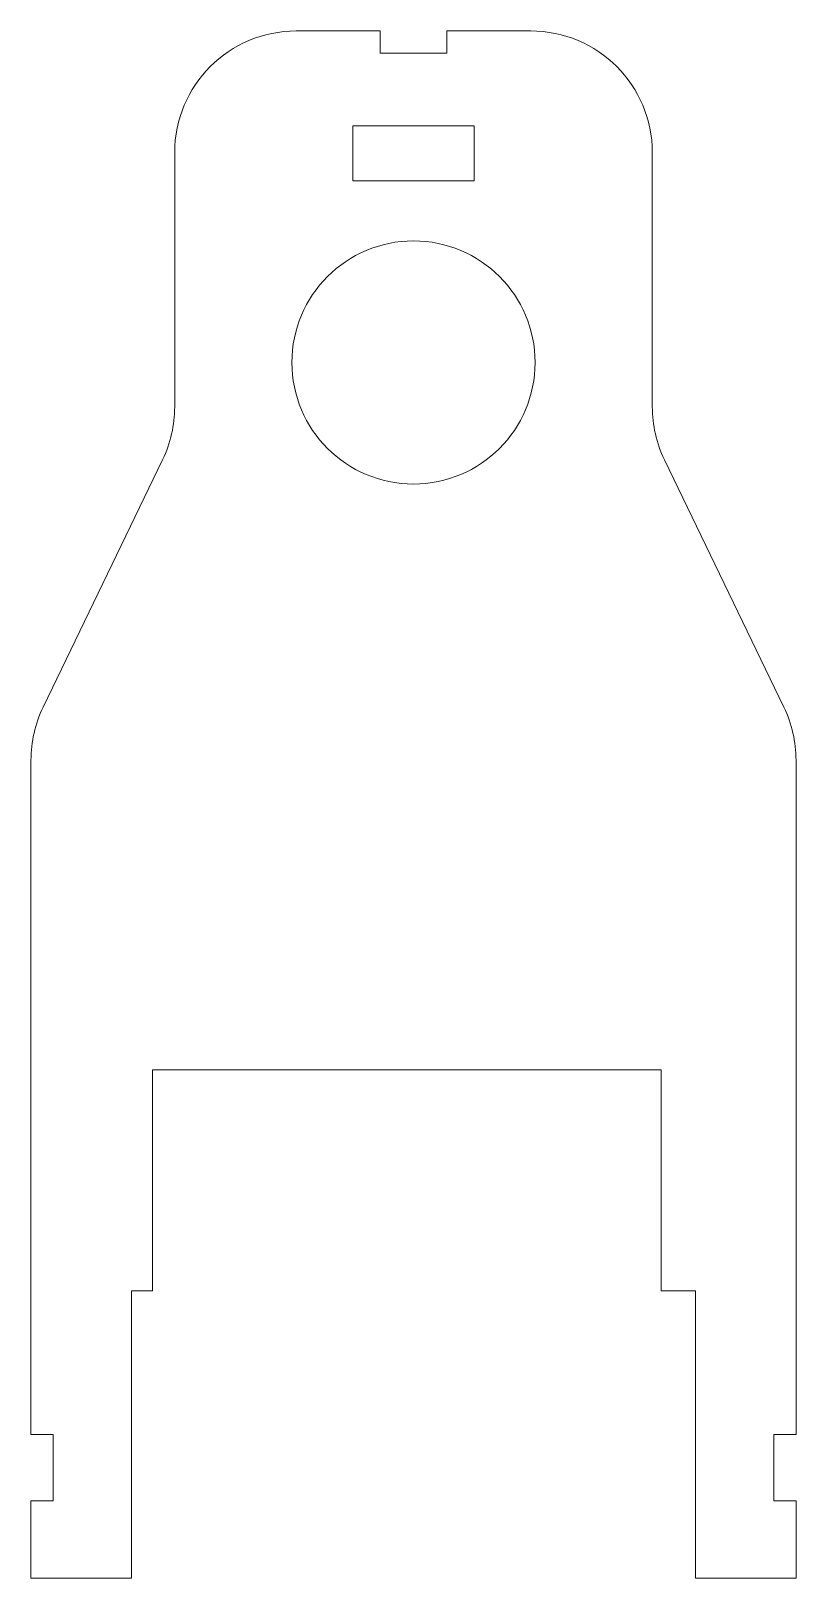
# Model space of a CAD drawing. Header units: millimetres. Extents: x 0 to 34.6, y 0 to 70.
import ezdxf

# ---------------------------------------------------------------- set-up
doc = ezdxf.new("R2010")
doc.units = ezdxf.units.MM
doc.layers.add('inner-cut-full', color=7, linetype='CONTINUOUS', lineweight=0)
doc.layers.add('Rand-outer-cut-full', color=7, linetype='CONTINUOUS', lineweight=0)

msp = doc.modelspace()

# ---------------------------------------------------------------- linework, layer by layer
at = {"layer": 'inner-cut-full'}
for p, q in [((14.55, 63.212), (14.55, 65.712)), ((14.55, 65.712), (20.05, 65.712)), ((20.05, 65.712), (20.05, 63.212)), ((20.05, 63.212), (14.55, 63.212))]:
    msp.add_line(p, q, dxfattribs=at)
msp.add_circle((17.3, 55), 5.5, dxfattribs=at)
at = {"layer": 'Rand-outer-cut-full'}
for p, q in [((12, 70), (15.8, 70)), ((15.8, 70), (15.8, 69)), ((18.8, 69), (18.8, 70)), ((22.6, 70), (18.8, 70)), ((15.8, 69), (18.8, 69)), ((6.5, 52.992), (6.5, 64.5)), ((28.1, 52.992), (28.1, 64.5)), ((0.547, 39.399), (5.953, 50.601)), ((28.647, 50.601), (34.053, 39.399)), ((0, 6.5), (0, 37.008)), ((34.6, 6.5), (34.6, 37.008)), ((5.5, 13), (5.5, 23)), ((5.5, 23), (28.5, 23)), ((28.5, 23), (28.5, 13)), ((4.55, 0), (4.55, 13)), ((4.55, 13), (5.5, 13)), ((28.5, 13), (30.05, 13)), ((30.05, 13), (30.05, 0)), ((0, 6.5), (1, 6.5)), ((1, 6.5), (1, 3.5)), ((34.6, 6.5), (33.6, 6.5)), ((33.6, 6.5), (33.6, 3.5)), ((1, 3.5), (0, 3.5)), ((0, 0), (0, 3.5)), ((33.6, 3.5), (34.6, 3.5)), ((34.6, 3.5), (34.6, 0)), ((4.55, 0), (0, 0)), ((30.05, 0), (34.6, 0))]:
    msp.add_line(p, q, dxfattribs=at)
for centre, start, end in [((12, 64.5), 90, 180), ((22.6, 64.5), 0, 90), ((1, 52.992), 334.23593, 0), ((33.6, 52.992), 180, 205.76407), ((5.5, 37.008), 154.23593, 180), ((29.1, 37.008), 0, 25.76407)]:
    msp.add_arc(centre, 5.5, start, end, dxfattribs=at)

doc.saveas('drawing.dxf')
